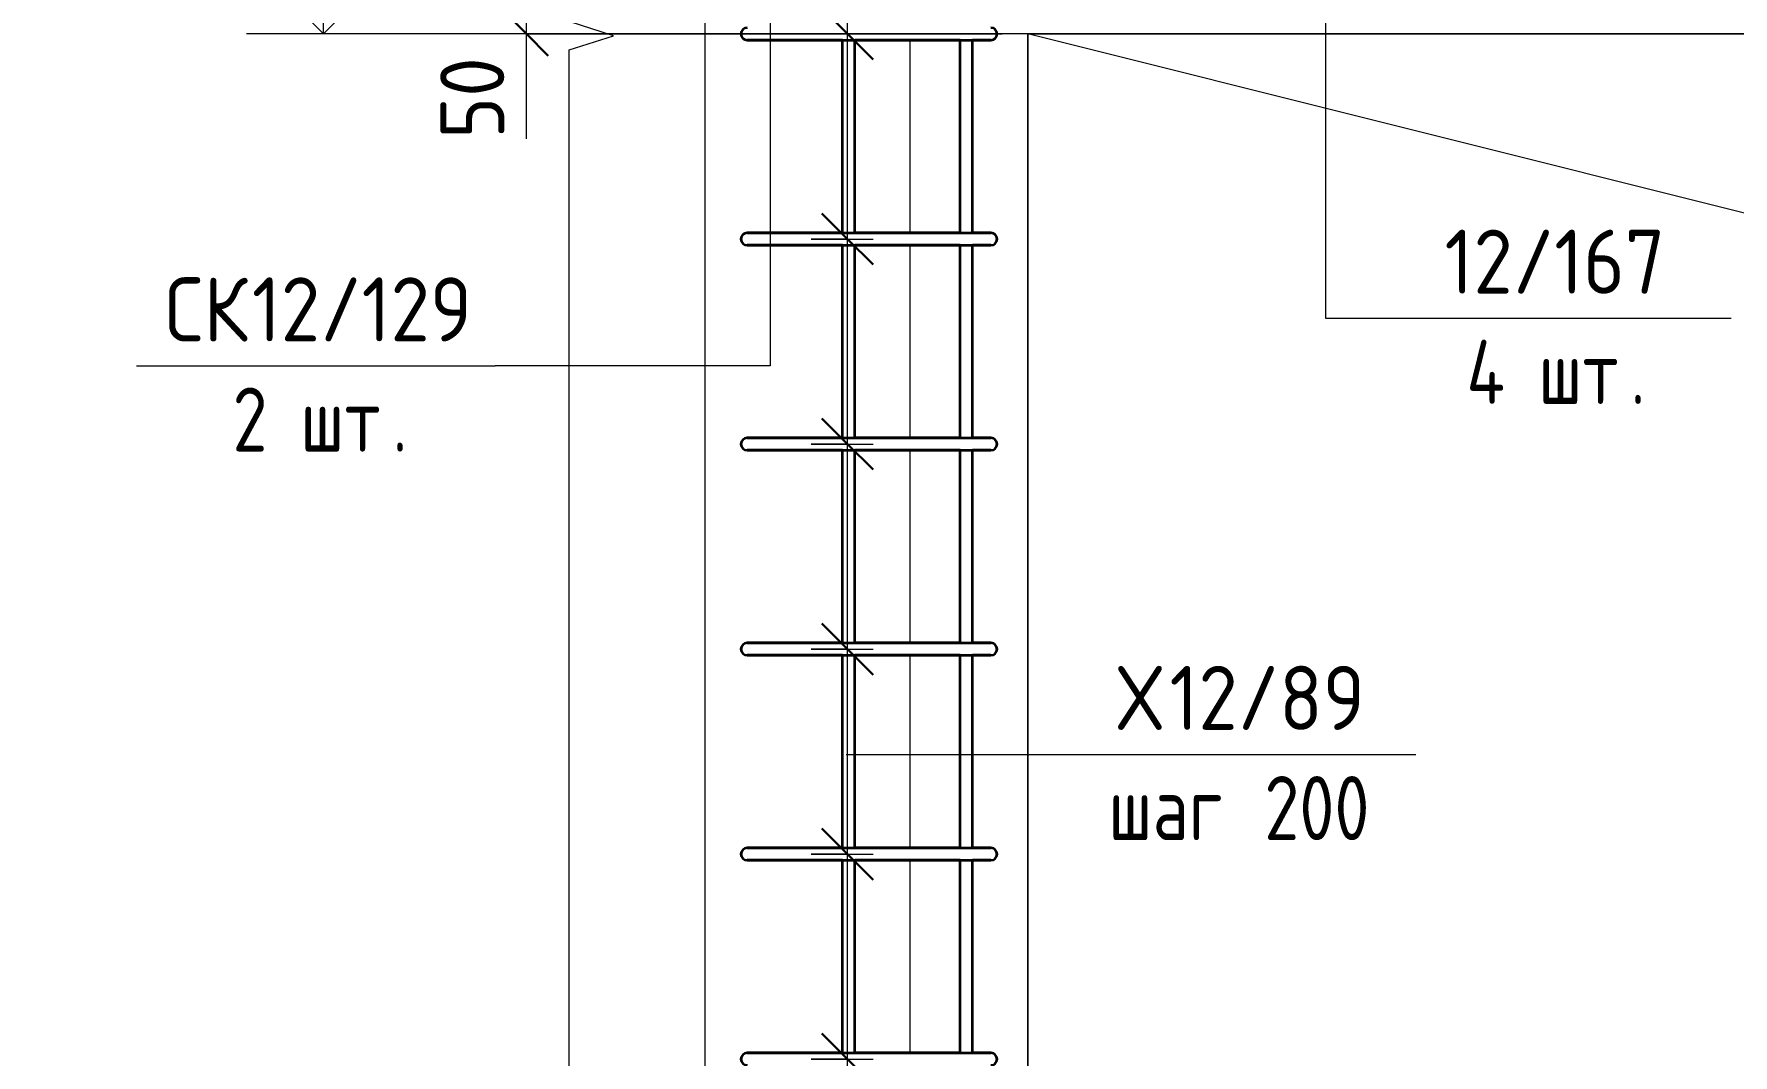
# Model space of a CAD drawing. Header units: millimetres. Extents: x -39853 to 12393, y -4903 to 80275.
# Drawn here: x 5685 to 7343, y 869 to 1865 of the extents above; entities that cross this region are included whole.
import ezdxf

# ---------------------------------------------------------------- set-up
doc = ezdxf.new("R2010")
doc.units = ezdxf.units.MM
for name, color, linetype, lineweight in [('AA_Dim', 7, 'Continuous', 9), ('AA_Dim-25', 7, 'Continuous', 9), ('AA_Oformlenie', 7, 'Continuous', 9), ('AA_Vinoska', 7, 'Continuous', 9), ('AA_Visotnaya otmetka', 7, 'Continuous', 9), ('AF_Okno', 7, 'Continuous', 20), ('AF_Stena_Опалубка', 253, 'Continuous', 20), ('KR_Armatura_Tonkie', 7, 'Continuous', 20)]:
    doc.layers.add(name, color=color, linetype=linetype, lineweight=lineweight)
doc.styles.add('ISOCPEUR_6', font='isocpeur.ttf', dxfattribs={"width": 0.9, "height": 62.5})
doc.styles.add('ISOCPEUR_7', font='isocpeur.ttf', dxfattribs={"width": 0.8, "height": 62.5})
doc.dimstyles.new('00_Точн_3_знака__прозр__2', dxfattribs={"dimscale": 304.8, "dimtxt": 62.248823, "dimasz": 0.139436, "dimexe": 0.123031, "dimexo": 0.082021, "dimgap": 0.008202, "dimtad": 1, "dimdec": 3, "dimrnd": 0.001, "dimdsep": 46, "dimtxsty": 'ISOCPEUR_6', "dimblk1": 'OBLIQUE', "dimblk2": 'OBLIQUE', "dimsah": 1, "dimcen": 0.09, "dimdle": 0.123031, "dimazin": 0, "dimtfac": 1, "dimtdec": 4, "dimtix": 1, "dimtmove": 1, "dimatfit": 3, "dimfxl": 1, "dimtvp": 1, "dimtolj": 1, "dimtzin": 0, "dimlwd": 18, "dimlwe": 18, "dimarcsym": 2})
doc.dimstyles.new('10_Раскладка_арматуры_с_засечками', dxfattribs={"dimscale": 304.8, "dimtxt": 0.18, "dimasz": 0.164042, "dimexe": 0.082021, "dimexo": 0, "dimgap": 0, "dimtad": 1, "dimdec": 3, "dimrnd": 0.001, "dimdsep": 46, "dimtxsty": 'ISOCPEUR_7', "dimblk1": 'OBLIQUE', "dimblk2": 'OBLIQUE', "dimsah": 1, "dimcen": 0.09, "dimdle": 0.082021, "dimazin": 0, "dimtfac": 1, "dimtdec": 4, "dimtix": 1, "dimtmove": 0, "dimatfit": 3, "dimfxl": 1, "dimtvp": 1, "dimtolj": 1, "dimtzin": 0, "dimlwd": 18, "dimlwe": 18, "dimarcsym": 2})

# ---------------------------------------------------------------- blocks, each defined once
blk = doc.blocks.new('231_Отверстие прямоугольное в стене _Окно_Стена_ - Отверстие прямоугольное с обрамлением-4186362-Схема обрамления отверстия в стене 1230х1530')
at = {"layer": 'AF_Okno', "lineweight": 9}
for p, q in [((78348.956293, 1619), (77364.956293, 1865)), ((78594.956293, 335), (78348.956293, 1619))]:
    blk.add_line(p, q, dxfattribs=at)
blk = doc.blocks.new('011_Прямоугольник обрыва _ЭлУзла_ - 011_Прямоугольник обрыва _ЭлУзла_-4184467-Схема обрамления отверстия в стене 1230х1530')
at = {"layer": 'AA_Oformlenie'}
blk.add_line((76917.3, 389.3), (76917.3, 1849.5), dxfattribs=at)
blk = doc.blocks.new('DIMBLOCK151-Схема обрамления отверстия в стене 1230х1530')
at = {"layer": 'AA_Dim-25', "lineweight": 30}
for p, q in [((6166, 1915), (6144.8, 1936.3)), ((6166, 1915), (6187.3, 1893.8)), ((6166, 1865), (6144.8, 1886.3)), ((6166, 1865), (6187.3, 1843.8))]:
    blk.add_line(p, q, dxfattribs=at)
at = {"layer": 'AA_Dim-25', "lineweight": 18}
for p, q in [((6345.3, 1915), (6128.5, 1915)), ((6166, 1827.5), (6166, 1915)), ((6166, 1915), (6345.3, 1915)), ((6166, 1866.8), (6166, 1890)), ((6630.3, 1865), (6128.5, 1865)), ((6166, 1762.8), (6166, 1866.8)), ((6166, 1865), (6630.3, 1865))]:
    blk.add_line(p, q, dxfattribs=at)
at = {"layer": 'AA_Dim-25', "color": 0, "lineweight": 18, "insert": (6081.9, 1762.8), "char_height": 62.5, "width": 94.81, "attachment_point": 1, "rotation": 90, "line_spacing_factor": 1.149209, "style": 'ISOCPEUR_6'}
blk.add_mtext('50', dxfattribs=at)
blk = doc.blocks.new('_Oblique')
at = {"color": 0, "linetype": 'ByBlock', "lineweight": -2}
blk.add_line((-0.5, -0.5), (0.5, 0.5), dxfattribs=at)
blk = doc.blocks.new('DIMBLOCK162-Схема обрамления отверстия в стене 1230х1530')
at = {"layer": 'AA_Dim-25', "lineweight": 30}
for p, q in [((6479.2, 865), (6454.2, 890)), ((6479.2, 865), (6504.2, 840)), ((6479.2, 665), (6454.2, 690)), ((6479.2, 665), (6504.2, 640))]:
    blk.add_line(p, q, dxfattribs=at)
at = {"layer": 'AA_Dim-25', "lineweight": 18}
for p, q in [((6443.8, 865), (6504.2, 865)), ((6479.2, 865), (6443.8, 865)), ((6479.2, 665), (6479.2, 865)), ((6443.8, 665), (6504.2, 665)), ((6479.2, 665), (6443.8, 665))]:
    blk.add_line(p, q, dxfattribs=at)
blk = doc.blocks.new('DIMBLOCK163-Схема обрамления отверстия в стене 1230х1530')
at = {"layer": 'AA_Dim-25', "lineweight": 30}
for p, q in [((6479.2, 1065), (6454.2, 1090)), ((6479.2, 1065), (6504.2, 1040)), ((6479.2, 865), (6454.2, 890)), ((6479.2, 865), (6504.2, 840))]:
    blk.add_line(p, q, dxfattribs=at)
at = {"layer": 'AA_Dim-25', "lineweight": 18}
for p, q in [((6443.8, 1065), (6504.2, 1065)), ((6479.2, 1065), (6443.8, 1065)), ((6479.2, 865), (6479.2, 1065)), ((6443.8, 865), (6504.2, 865)), ((6479.2, 865), (6443.8, 865))]:
    blk.add_line(p, q, dxfattribs=at)
blk = doc.blocks.new('DIMBLOCK164-Схема обрамления отверстия в стене 1230х1530')
at = {"layer": 'AA_Dim-25', "lineweight": 30}
for p, q in [((6479.2, 1265), (6454.2, 1290)), ((6479.2, 1265), (6504.2, 1240)), ((6479.2, 1065), (6454.2, 1090)), ((6479.2, 1065), (6504.2, 1040))]:
    blk.add_line(p, q, dxfattribs=at)
at = {"layer": 'AA_Dim-25', "lineweight": 18}
for p, q in [((6443.8, 1265), (6504.2, 1265)), ((6479.2, 1265), (6443.8, 1265)), ((6479.2, 1065), (6479.2, 1265)), ((6443.8, 1065), (6504.2, 1065)), ((6479.2, 1065), (6443.8, 1065))]:
    blk.add_line(p, q, dxfattribs=at)
blk = doc.blocks.new('DIMBLOCK165-Схема обрамления отверстия в стене 1230х1530')
at = {"layer": 'AA_Dim-25', "lineweight": 30}
for p, q in [((6479.2, 1465), (6454.2, 1490)), ((6479.2, 1465), (6504.2, 1440)), ((6479.2, 1265), (6454.2, 1290)), ((6479.2, 1265), (6504.2, 1240))]:
    blk.add_line(p, q, dxfattribs=at)
at = {"layer": 'AA_Dim-25', "lineweight": 18}
for p, q in [((6443.8, 1465), (6504.2, 1465)), ((6479.2, 1465), (6443.8, 1465)), ((6479.2, 1265), (6479.2, 1465)), ((6443.8, 1265), (6504.2, 1265)), ((6479.2, 1265), (6443.8, 1265))]:
    blk.add_line(p, q, dxfattribs=at)
blk = doc.blocks.new('DIMBLOCK166-Схема обрамления отверстия в стене 1230х1530')
at = {"layer": 'AA_Dim-25', "lineweight": 30}
for p, q in [((6479.2, 1665), (6454.2, 1690)), ((6479.2, 1665), (6504.2, 1640)), ((6479.2, 1465), (6454.2, 1490)), ((6479.2, 1465), (6504.2, 1440))]:
    blk.add_line(p, q, dxfattribs=at)
at = {"layer": 'AA_Dim-25', "lineweight": 18}
for p, q in [((6443.8, 1665), (6504.2, 1665)), ((6479.2, 1665), (6443.8, 1665)), ((6479.2, 1465), (6479.2, 1665)), ((6443.8, 1465), (6504.2, 1465)), ((6479.2, 1465), (6443.8, 1465))]:
    blk.add_line(p, q, dxfattribs=at)
blk = doc.blocks.new('DIMBLOCK167-Схема обрамления отверстия в стене 1230х1530')
at = {"layer": 'AA_Dim-25', "lineweight": 30}
for p, q in [((6479.2, 1865), (6454.2, 1890)), ((6479.2, 1865), (6504.2, 1840)), ((6479.2, 1665), (6454.2, 1690)), ((6479.2, 1665), (6504.2, 1640))]:
    blk.add_line(p, q, dxfattribs=at)
at = {"layer": 'AA_Dim-25', "lineweight": 18}
for p, q in [((6479.2, 1665), (6479.2, 1890)), ((6443.8, 1865), (6504.2, 1865)), ((6479.2, 1865), (6443.8, 1865)), ((6443.8, 1665), (6504.2, 1665)), ((6479.2, 1665), (6443.8, 1665))]:
    blk.add_line(p, q, dxfattribs=at)
blk = doc.blocks.new('042_М_Арматуры - Диам длина поз _ Комментарий-3662934-Схема обрамления отверстия в стене 1230х1530')
at = {"layer": 'AA_Vinoska'}
blk.add_line((78954.6, 67.4), (79304.6, 67.4), dxfattribs=at)
blk = doc.blocks.new('Высотные отметки - Стрелка вверх-400292-Схема обрамления отверстия в стене 1230х1530')
at = {"layer": 'AA_Vinoska'}
for p, q in [((76674.3, 460), (76391.8, 460)), ((76674.3, 335), (76674.3, 460)), ((76674.3, 335), (76621.2, 388)), ((76674.3, 335), (76727.3, 388)), ((76749.3, 335), (76599.3, 335))]:
    blk.add_line(p, q, dxfattribs=at)

msp = doc.modelspace()

# ---------------------------------------------------------------- linework, layer by layer
at = {"layer": 'AA_Vinoska'}
for p, q in [((6403.882, 1932.9056), (6403.882, 1541.2487)), ((6945.9128, 1913.2944), (6945.9128, 1587.7807)), ((6250.9207, 1863.2986), (6207.6194, 1877.0486)), ((6207.6194, 1849.5486), (6250.9207, 1863.2986)), ((6945.9128, 1587.7807), (6991.51, 1587.7807)), ((6403.882, 1541.2487), (6135.443, 1541.2487)), ((6478.1057, 1162.2553), (6683.7817, 1162.2553))]:
    msp.add_line(p, q, dxfattribs=at)
at = {"layer": 'AA_Visotnaya otmetka'}
for q in [(5967.973, 1865), (6744.3404, 1865)]:
    msp.add_line((6744.3404, 1865), q, dxfattribs=at)
at = {"layer": 'AF_Stena_Опалубка'}
for p, q in [((6340.3238, -396.8054), (6340.3238, 2635)), ((6540.3238, 1671), (6540.3238, 1859)), ((7885.3238, 1865), (6655.3238, 1865)), ((6655.3238, 1865), (6655.3238, 335)), ((6655.3238, 335), (6655.3238, 1865)), ((6655.3238, 1865), (7885.3238, 1865)), ((6540.3238, 1471), (6540.3238, 1659)), ((6540.3238, 1271), (6540.3238, 1459)), ((6540.3238, 1071), (6540.3238, 1259)), ((6540.3238, 871), (6540.3238, 1059))]:
    msp.add_line(p, q, dxfattribs=at)
at = {"layer": 'KR_Armatura_Tonkie', "lineweight": 35}
for p, q in [((6417.3238, 1859), (6381.3238, 1859)), ((6381.3238, 1859), (6417.3238, 1859)), ((6474.3238, 1859), (6417.3238, 1859)), ((6417.3238, 1859), (6583.3238, 1859)), ((6474.3238, 1671), (6474.3238, 1859)), ((6474.3238, 1671), (6474.3238, 1859)), ((6583.3238, 1859), (6486.3238, 1859)), ((6486.3238, 1671), (6486.3238, 1859)), ((6486.3238, 1671), (6486.3238, 1859)), ((6520.7025, 1859), (6557.868, 1859)), ((6557.868, 1859), (6619.3238, 1859)), ((6589.3238, 1859), (6571.6142, 1859)), ((6589.3642, 1859), (6583.3238, 1859)), ((6583.3238, 1859), (6608.7797, 1859)), ((6589.3238, 1671), (6589.3238, 1859)), ((6589.3238, 1671), (6589.3238, 1859)), ((6619.3238, 1859), (6601.3238, 1859)), ((6608.7797, 1859), (6601.3238, 1859)), ((6601.3238, 1671), (6601.3238, 1859)), ((6601.3238, 1671), (6601.3238, 1859)), ((6608.7797, 1859), (6608.7797, 1859)), ((6417.3238, 1671), (6381.3238, 1671)), ((6381.3238, 1671), (6417.3238, 1671)), ((6417.3238, 1659), (6381.3238, 1659)), ((6381.3238, 1659), (6417.3238, 1659)), ((6474.3238, 1671), (6417.3238, 1671)), ((6417.3238, 1671), (6583.3238, 1671)), ((6474.3238, 1659), (6417.3238, 1659)), ((6417.3238, 1659), (6583.3238, 1659)), ((6474.3238, 1471), (6474.3238, 1659)), ((6474.3238, 1471), (6474.3238, 1659)), ((6583.3238, 1671), (6486.3238, 1671)), ((6583.3238, 1659), (6486.3238, 1659)), ((6486.3238, 1471), (6486.3238, 1659)), ((6486.3238, 1471), (6486.3238, 1659)), ((6520.7025, 1671), (6557.868, 1671)), ((6520.7025, 1659), (6557.868, 1659)), ((6557.868, 1671), (6619.3238, 1671)), ((6557.868, 1659), (6619.3238, 1659)), ((6589.3238, 1671), (6571.6142, 1671)), ((6589.3238, 1659), (6571.6142, 1659)), ((6589.3642, 1671), (6583.3238, 1671)), ((6583.3238, 1671), (6619.3238, 1671)), ((6589.3642, 1659), (6583.3238, 1659)), ((6583.3238, 1659), (6608.7797, 1659)), ((6589.3238, 1471), (6589.3238, 1659)), ((6589.3238, 1471), (6589.3238, 1659)), ((6619.3238, 1671), (6601.3238, 1671)), ((6608.7797, 1671), (6601.3238, 1671)), ((6619.3238, 1659), (6601.3238, 1659)), ((6608.7797, 1659), (6601.3238, 1659)), ((6601.3238, 1471), (6601.3238, 1659)), ((6601.3238, 1471), (6601.3238, 1659)), ((6619.3238, 1671), (6608.7797, 1671)), ((6608.7797, 1659), (6608.7797, 1659)), ((6417.3238, 1471), (6381.3238, 1471)), ((6381.3238, 1471), (6417.3238, 1471)), ((6417.3238, 1459), (6381.3238, 1459)), ((6381.3238, 1459), (6417.3238, 1459)), ((6474.3238, 1471), (6417.3238, 1471)), ((6417.3238, 1471), (6583.3238, 1471)), ((6474.3238, 1459), (6417.3238, 1459)), ((6417.3238, 1459), (6583.3238, 1459)), ((6474.3238, 1271), (6474.3238, 1459)), ((6474.3238, 1271), (6474.3238, 1459)), ((6583.3238, 1471), (6486.3238, 1471)), ((6583.3238, 1459), (6486.3238, 1459)), ((6486.3238, 1271), (6486.3238, 1459)), ((6486.3238, 1271), (6486.3238, 1459)), ((6520.7025, 1471), (6557.868, 1471)), ((6520.7025, 1459), (6557.868, 1459)), ((6557.868, 1471), (6619.3238, 1471)), ((6557.868, 1459), (6619.3238, 1459)), ((6589.3238, 1471), (6571.6142, 1471)), ((6589.3238, 1459), (6571.6142, 1459)), ((6589.3642, 1471), (6583.3238, 1471)), ((6583.3238, 1471), (6619.3238, 1471)), ((6589.3642, 1459), (6583.3238, 1459)), ((6583.3238, 1459), (6608.7797, 1459)), ((6589.3238, 1271), (6589.3238, 1459)), ((6589.3238, 1271), (6589.3238, 1459)), ((6619.3238, 1471), (6601.3238, 1471)), ((6608.7797, 1471), (6601.3238, 1471)), ((6619.3238, 1459), (6601.3238, 1459)), ((6608.7797, 1459), (6601.3238, 1459)), ((6601.3238, 1271), (6601.3238, 1459)), ((6601.3238, 1271), (6601.3238, 1459)), ((6619.3238, 1471), (6608.7797, 1471)), ((6608.7797, 1459), (6608.7797, 1459)), ((6417.3238, 1271), (6381.3238, 1271)), ((6381.3238, 1271), (6417.3238, 1271)), ((6474.3238, 1271), (6417.3238, 1271)), ((6417.3238, 1271), (6583.3238, 1271)), ((6583.3238, 1271), (6486.3238, 1271)), ((6520.7025, 1271), (6557.868, 1271)), ((6557.868, 1271), (6619.3238, 1271)), ((6589.3238, 1271), (6571.6142, 1271)), ((6589.3642, 1271), (6583.3238, 1271)), ((6583.3238, 1271), (6619.3238, 1271)), ((6619.3238, 1271), (6601.3238, 1271)), ((6608.7797, 1271), (6601.3238, 1271)), ((6619.3238, 1271), (6608.7797, 1271)), ((6417.3238, 1259), (6381.3238, 1259)), ((6381.3238, 1259), (6417.3238, 1259)), ((6474.3238, 1259), (6417.3238, 1259)), ((6417.3238, 1259), (6583.3238, 1259)), ((6474.3238, 1071), (6474.3238, 1259)), ((6474.3238, 1071), (6474.3238, 1259)), ((6583.3238, 1259), (6486.3238, 1259)), ((6486.3238, 1071), (6486.3238, 1259)), ((6486.3238, 1071), (6486.3238, 1259)), ((6520.7025, 1259), (6557.868, 1259)), ((6557.868, 1259), (6619.3238, 1259)), ((6589.3238, 1259), (6571.6142, 1259)), ((6589.3642, 1259), (6583.3238, 1259)), ((6583.3238, 1259), (6608.7797, 1259)), ((6589.3238, 1071), (6589.3238, 1259)), ((6589.3238, 1071), (6589.3238, 1259)), ((6619.3238, 1259), (6601.3238, 1259)), ((6608.7797, 1259), (6601.3238, 1259)), ((6601.3238, 1071), (6601.3238, 1259)), ((6601.3238, 1071), (6601.3238, 1259)), ((6608.7797, 1259), (6608.7797, 1259)), ((6417.3238, 1071), (6381.3238, 1071)), ((6381.3238, 1071), (6417.3238, 1071)), ((6474.3238, 1071), (6417.3238, 1071)), ((6417.3238, 1071), (6583.3238, 1071)), ((6583.3238, 1071), (6486.3238, 1071)), ((6520.7025, 1071), (6557.868, 1071)), ((6557.868, 1071), (6619.3238, 1071)), ((6589.3238, 1071), (6571.6142, 1071)), ((6589.3642, 1071), (6583.3238, 1071)), ((6583.3238, 1071), (6619.3238, 1071)), ((6619.3238, 1071), (6601.3238, 1071)), ((6608.7797, 1071), (6601.3238, 1071)), ((6619.3238, 1071), (6608.7797, 1071)), ((6417.3238, 1059), (6381.3238, 1059)), ((6381.3238, 1059), (6417.3238, 1059)), ((6474.3238, 1059), (6417.3238, 1059)), ((6417.3238, 1059), (6583.3238, 1059)), ((6474.3238, 871), (6474.3238, 1059)), ((6474.3238, 871), (6474.3238, 1059)), ((6583.3238, 1059), (6486.3238, 1059)), ((6486.3238, 871), (6486.3238, 1059)), ((6486.3238, 871), (6486.3238, 1059)), ((6520.7025, 1059), (6557.868, 1059)), ((6557.868, 1059), (6619.3238, 1059)), ((6589.3238, 1059), (6571.6142, 1059)), ((6589.3642, 1059), (6583.3238, 1059)), ((6583.3238, 1059), (6608.7797, 1059)), ((6589.3238, 871), (6589.3238, 1059)), ((6589.3238, 871), (6589.3238, 1059)), ((6619.3238, 1059), (6601.3238, 1059)), ((6608.7797, 1059), (6601.3238, 1059)), ((6601.3238, 871), (6601.3238, 1059)), ((6601.3238, 871), (6601.3238, 1059)), ((6608.7797, 1059), (6608.7797, 1059)), ((6417.3238, 871), (6381.3238, 871)), ((6381.3238, 871), (6417.3238, 871)), ((6474.3238, 871), (6417.3238, 871)), ((6417.3238, 871), (6583.3238, 871)), ((6583.3238, 871), (6486.3238, 871)), ((6520.7025, 871), (6557.868, 871)), ((6557.868, 871), (6619.3238, 871)), ((6589.3238, 871), (6571.6142, 871)), ((6589.3642, 871), (6583.3238, 871)), ((6583.3238, 871), (6619.3238, 871)), ((6619.3238, 871), (6601.3238, 871)), ((6608.7797, 871), (6601.3238, 871)), ((6619.3238, 871), (6608.7797, 871))]:
    msp.add_line(p, q, dxfattribs=at)
for centre, start, end in [((6381.3238, 1865), 90, 270), ((6381.3238, 1865), 90, 270), ((6619.3238, 1865), 270, 90), ((6619.3238, 1865), 270, 90), ((6619.3238, 1865), 270, 90), ((6381.3238, 1665), 90, 270), ((6381.3238, 1665), 90, 270), ((6619.3238, 1665), 270, 90), ((6619.3238, 1665), 270, 90), ((6619.3238, 1665), 270, 90), ((6381.3238, 1465), 90, 270), ((6381.3238, 1465), 90, 270), ((6619.3238, 1465), 270, 90), ((6619.3238, 1465), 270, 90), ((6619.3238, 1465), 270, 90), ((6381.3238, 1265), 90, 270), ((6381.3238, 1265), 90, 270), ((6619.3238, 1265), 270, 90), ((6619.3238, 1265), 270, 90), ((6619.3238, 1265), 270, 90), ((6381.3238, 1065), 90, 270), ((6381.3238, 1065), 90, 270), ((6619.3238, 1065), 270, 90), ((6619.3238, 1065), 270, 90), ((6619.3238, 1065), 270, 90), ((6381.3238, 865), 90, 270), ((6381.3238, 865), 90, 270), ((6619.3238, 865), 270, 90), ((6619.3238, 865), 270, 90), ((6619.3238, 865), 270, 90)]:
    msp.add_arc(centre, 6, start, end, dxfattribs=at)

# ---------------------------------------------------------------- block references
at = {"layer": 'AA_Oformlenie'}
msp.add_blockref('011_Прямоугольник обрыва _ЭлУзла_ - 011_Прямоугольник обрыва _ЭлУзла_-4184467-Схема обрамления отверстия в стене 1230х1530', (-70709.6324, 0), dxfattribs=at)
at = {"layer": 'AA_Vinoska'}
for p in [(-71963.0914, 1520.3923), (-73169.1585, 1473.8603), (-72270.8197, 1094.8669)]:
    msp.add_blockref('042_М_Арматуры - Диам длина поз _ Комментарий-3662934-Схема обрамления отверстия в стене 1230х1530', p, dxfattribs=at)
at = {"layer": 'AA_Visotnaya otmetka'}
msp.add_blockref('Высотные отметки - Стрелка вверх-400292-Схема обрамления отверстия в стене 1230х1530', (-70706.286, 1530), dxfattribs=at)
at = {"layer": 'AF_Okno'}
msp.add_blockref('231_Отверстие прямоугольное в стене _Окно_Стена_ - Отверстие прямоугольное с обрамлением-4186362-Схема обрамления отверстия в стене 1230х1530', (-70709.6324, 0), dxfattribs=at)

# ---------------------------------------------------------------- texts
at = {"layer": 'AA_Vinoska', "char_height": 62.5, "attachment_point": 1}
for s, insert, width, style in [('12/167', (7061.901, 1674.1333), 263.354344, 'ISOCPEUR_6'), ('СК', (5813.309, 1627.6013), 102.816422, 'ISOCPEUR_6'), ('12/129', (5898.141, 1627.6013), 263.354344, 'ISOCPEUR_6'), ('4 ', (7083.251, 1566.657), 84.978875, 'ISOCPEUR_7'), ('шт', (7153.3656, 1566.657), 109.0295, 'ISOCPEUR_7'), ('2 ', (5879.184, 1520.125), 80.16875, 'ISOCPEUR_7'), ('\\fISOCPEUR|b0|i0|c204|p34|;\\W.8;.', (7243.324, 1566.657), 17.637125, 'ISOCPEUR_7'), ('шт', (5945.3298, 1520.125), 109.0295, 'ISOCPEUR_7'), ('\\fISOCPEUR|b0|i0|c204|p34|;\\W.8;.', (6035.2882, 1520.125), 17.637125, 'ISOCPEUR_7'), ('\\fISOCPEUR|b0|i0|c204|p34|;\\W.9;Х', (6742.9227, 1248.6079), 61.329094, 'ISOCPEUR_6'), ('12/89', (6793.5243, 1248.6079), 229.082203, 'ISOCPEUR_6'), (' 200', (6854.2082, 1141.1316), 166.751, 'ISOCPEUR_7'), ('шаг', (6733.8227, 1141.1316), 145.907125, 'ISOCPEUR_7')]:
    msp.add_mtext(s, dxfattribs=dict(at, insert=insert, width=width, style=style))

# ---------------------------------------------------------------- dimensions: what is measured, and where the dimension line sits
at = {"layer": 'AA_Dim', "lineweight": 18}
dim = msp.add_linear_dim(base=(6166.0249, 1915), p1=(6655.3238, 1865), p2=(6370.3238, 1915), angle=90, dimstyle='00_Точн_3_знака__прозр__2', override={"dimpost": '<>', "dimfxl": 289.352726}, dxfattribs=at)
dim.commit()
dim.dimension.update_dxf_attribs({"geometry": 'DIMBLOCK151-Схема обрамления отверстия в стене 1230х1530', "text_midpoint": (6123.5381, 1810.1754), "dimtype": 160, "text_rotation": 90})
for base, p1, p2, picture, middle in [((6479.1619, 1865), (6443.8066, 1665), (6443.8066, 1865), 'DIMBLOCK167-Схема обрамления отверстия в стене 1230х1530', (6447.9119, 1765)), ((6479.1619, 1665), (6443.8066, 1465), (6443.8066, 1665), 'DIMBLOCK166-Схема обрамления отверстия в стене 1230х1530', (6447.9119, 1565)), ((6479.1619, 1465), (6443.8066, 1265), (6443.8066, 1465), 'DIMBLOCK165-Схема обрамления отверстия в стене 1230х1530', (6447.9119, 1365)), ((6479.1619, 1265), (6443.8066, 1065), (6443.8066, 1265), 'DIMBLOCK164-Схема обрамления отверстия в стене 1230х1530', (6447.9119, 1165)), ((6479.1619, 1065), (6443.8066, 865), (6443.8066, 1065), 'DIMBLOCK163-Схема обрамления отверстия в стене 1230х1530', (6447.9119, 965)), ((6479.1619, 865), (6443.8066, 665), (6443.8066, 865), 'DIMBLOCK162-Схема обрамления отверстия в стене 1230х1530', (6447.9119, 765))]:
    dim = msp.add_linear_dim(base=base, p1=p1, p2=p2, angle=90, dimstyle='10_Раскладка_арматуры_с_засечками', override={"dimpost": '<>', "dimfxl": 200}, dxfattribs=at)
    dim.commit()
    dim.dimension.update_dxf_attribs({"geometry": picture, "text_midpoint": middle})

doc.saveas('drawing.dxf')
